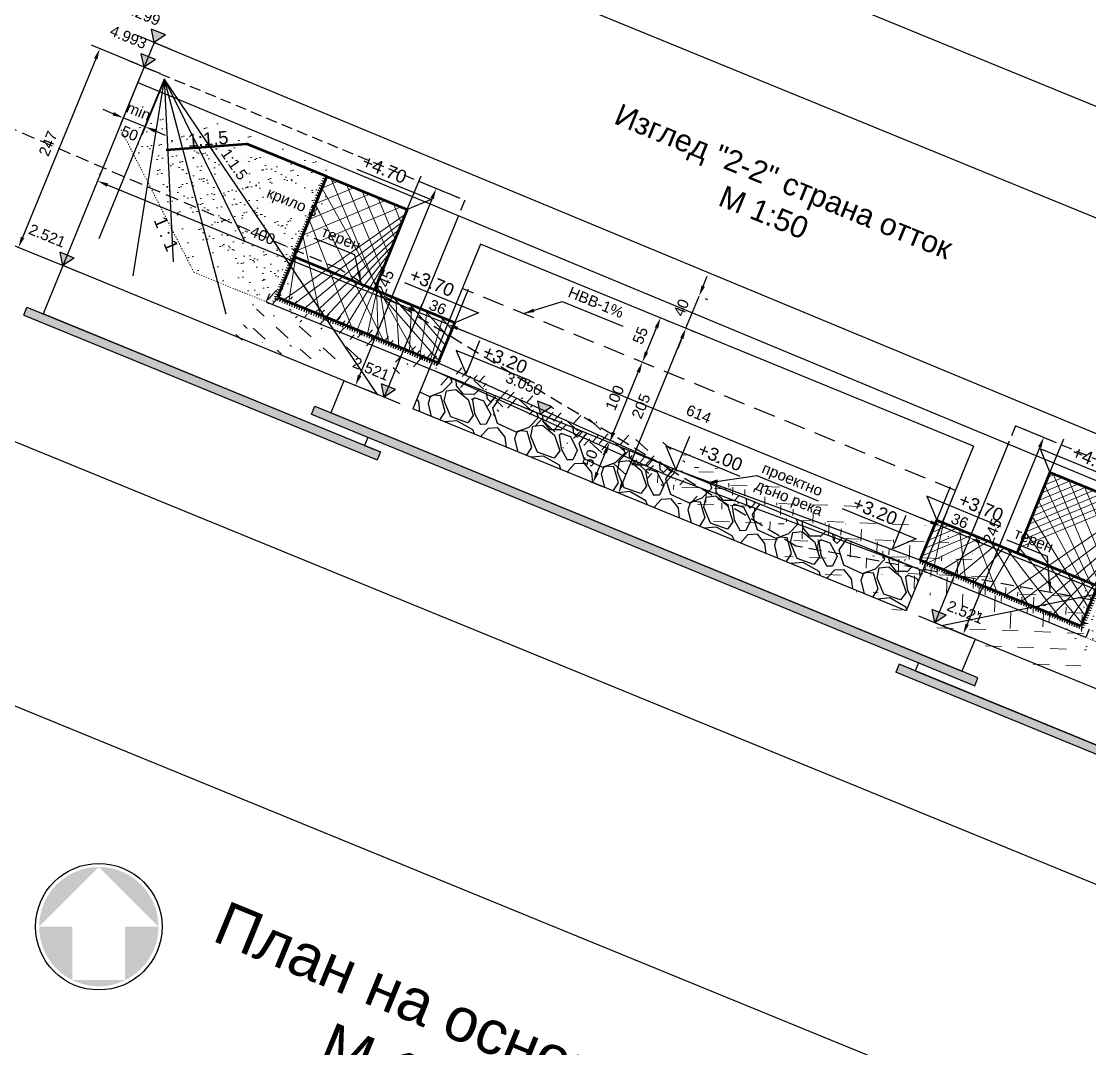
# Model space of a CAD drawing. Header units: centimetres. Extents: x 8495135 to 959133560, y 4530079 to 463453963.
# Drawn here: x 959127016 to 959128246, y 463413578 to 463414762 of the extents above; entities that cross this region are included whole.
import ezdxf
from ezdxf.enums import TextEntityAlignment as Align

# ---------------------------------------------------------------- set-up
doc = ezdxf.new("R2010")
doc.units = ezdxf.units.CM
doc.header["$LTSCALE"] = 0.1
for name, pattern in [('ACAD_ISO03W100', [30, 12, -18]), ('DASHED', [0.75, 0.5, -0.25]), ('HIDDEN', [9.524999999999999, 6.35, -3.175])]:
    doc.linetypes.add(name, pattern=pattern)
for name, color, linetype in [('br_dimension', 1, 'Continuous'), ('br_hatch', 9, 'Continuous'), ('br_hatch_dark', 8, 'Continuous'), ('br_view_yellow', 2, 'Continuous'), ('Kustendilska voda', 12, 'Continuous'), ('os - mostove', 255, 'Continuous'), ('Text7', 7, 'Continuous'), ('Z-Z039-G-GridOS', 7, 'Continuous'), ('Коти7', 7, 'Continuous')]:
    doc.layers.add(name, color=color, linetype=linetype)
for name, color, linetype, lineweight in [('br_text', 2, 'Continuous', 35), ('hatch7', 7, 'Continuous', 15), ('Геотекстил7', 1, 'ACAD_ISO03W100', 53), ('Текст7', 7, 'Continuous', 25), ('Терен1', 96, 'Continuous', 53)]:
    doc.layers.add(name, color=color, linetype=linetype, lineweight=lineweight)
doc.layers.add('Габион-разрез7', color=7, linetype='Continuous', lineweight=53, true_color=0xaaaaaa)
doc.layers.add('Трий Помощен 1', color=2, linetype='Continuous', lineweight=25, plot=False)
doc.styles.add('1-10 cm', font='arial.ttf', dxfattribs={"height": 2.5})
doc.styles.add('MM 1 to 100', font='arial.ttf', dxfattribs={"height": 25})
doc.styles.add('MM 1 to 150', font='arial.ttf', dxfattribs={"height": 37.5})
doc.styles.add('MM_ARIAL', font='arial.ttf')
doc.styles.get("Standard").update_dxf_attribs({"font": 'arial.ttf'})
doc.dimstyles.new('MM DIM 1 to 50', dxfattribs={"dimscale": 5, "dimtxt": 2.5, "dimasz": 2.5, "dimexe": 2.1, "dimexo": 1.5, "dimgap": 1.5, "dimtad": 1, "dimdec": 0, "dimdsep": 46, "dimtxsty": 'MM_ARIAL', "dimcen": 3, "dimclrd": 1, "dimclre": 1, "dimclrt": 7, "dimaunit": 2, "dimadec": 1, "dimazin": 0, "dimtp": 100, "dimtm": 3, "dimtfac": 1, "dimtdec": 0, "dimtix": 1, "dimtmove": 2, "dimatfit": 3, "dimfxl": 0, "dimtolj": 1, "dimtzin": 0, "dimarcsym": 0})

# ---------------------------------------------------------------- blocks, each defined once
blk = doc.blocks.new('north')
at = {"layer": 'Z-Z039-G-GridOS'}
h = blk.add_hatch(color=256, dxfattribs=at)
edge = h.paths.add_edge_path()
edge.add_line((-10.98569560005984, -0.3319567204575899), (0.0009780891411104164, 10.6547169687432))
edge.add_arc((0.0009780891411105552, -0.3319567204577938), 10.98667368919352, 90, 179.9999999999989)
edge = h.paths.add_edge_path()
edge.add_line((0.0009780891411122206, 10.6547169687432), (10.98765177833463, -0.3319567204577947))
edge.add_arc((0.0009780891411105552, -0.3319567204577938), 10.98667368919352, 0, 90)
edge = h.paths.add_edge_path()
edge.add_line((10.98765177833463, -0.3319567204577938), (4.853328419443752, -0.3319567204576115))
edge.add_line((4.853328419443754, -0.3319567204576115), (4.853328419443804, -10.18901992532909))
edge.add_arc((0.0009780891411105552, -0.3319567204577938), 10.98667368919352, 296.2097043804536, 360)
edge = h.paths.add_edge_path()
edge.add_line((4.853328419443804, -10.18901992532909), (-4.851372241161876, -10.18901992532883))
edge.add_arc((0.0009780891411105552, -0.3319567204577938), 10.98667368919352, 243.7902956195444, 296.2097043804536)
edge = h.paths.add_edge_path()
edge.add_line((-4.851372241161876, -10.18901992532883), (-4.851372241161688, -0.3319567204577325))
edge.add_line((-4.851372241161688, -0.3319567204577308), (-10.98569560005984, -0.3319567204575899))
edge.add_arc((0.0009780891411105552, -0.3319567204577938), 10.98667368919352, 179.9999999999989, 243.7902956195452)
blk.add_circle((0.0009780891411105552, -0.3319567204577938), 11.66657147554312, dxfattribs=at)
blk = doc.blocks.new('*D1171')
at = {"layer": 'br_hatch', "color": 1, "lineweight": -2, "transparency": 16777216}
for p, q in [((959127689.7646589, 463414277.8150728), (959127702.9051667, 463414272.4347425)), ((959127678.9788421, 463414241.7096555), (959127688.4517033, 463414264.845448)), ((959127670.8189366, 463414231.5434878), (959127683.9594444, 463414226.1631575))]:
    blk.add_line(p, q, dxfattribs=at)
at = {"layer": 'br_hatch', "color": 1, "transparency": 16777216}
for points in [[(959127686.5237205, 463414265.6348531), (959127690.3796859, 463414264.0560429), (959127693.1881338, 463414276.4133442)], [(959127677.0508593, 463414242.4990606), (959127680.9068248, 463414240.9202504), (959127674.2424115, 463414230.1417592)]]:
    blk.add_solid(points, dxfattribs=at)
at = {"layer": 'br_hatch', "color": 7, "transparency": 16777216, "insert": (959127670.8682795, 463414258.5377036), "char_height": 12.5, "attachment_point": 5, "rotation": 67.7335426849769, "style": 'MM_ARIAL'}
blk.add_mtext('\\A1;50', dxfattribs=at)
blk = doc.blocks.new('*D1172')
at = {"layer": 'br_hatch', "color": 1, "lineweight": -2, "transparency": 16777216}
for p, q in [((959127738.020317, 463414366.1146569), (959127740.7966123, 463414364.9779135)), ((959127697.9245648, 463414287.9812406), (959127726.3431487, 463414357.3886189)), ((959127689.7646593, 463414277.815073), (959127702.9051672, 463414272.4347426))]:
    blk.add_line(p, q, dxfattribs=at)
at = {"layer": 'br_hatch', "color": 1, "transparency": 16777216}
for points in [[(959127724.4151659, 463414358.1780241), (959127728.2711315, 463414356.5992138), (959127731.0795794, 463414368.9565152)], [(959127695.996582, 463414288.7706458), (959127699.8525476, 463414287.1918355), (959127693.1881343, 463414276.4133443)]]:
    blk.add_solid(points, dxfattribs=at)
at = {"layer": 'br_hatch', "color": 7, "transparency": 16777216, "insert": (959127699.2868636, 463414327.9450817), "char_height": 12.5, "attachment_point": 5, "rotation": 67.7335426849769, "style": 'MM_ARIAL'}
blk.add_mtext('\\A1;100', dxfattribs=at)
blk = doc.blocks.new('*D1173')
at = {"layer": 'br_hatch', "color": 1, "lineweight": -2, "transparency": 16777216}
for p, q in [((959127787.3696023, 463414405.5566194), (959127790.9838803, 463414404.0767672)), ((959127708.2500331, 463414229.7246792), (959127776.5304167, 463414396.4874725)), ((959127709.6163578, 463414215.6580334), (959127713.2306354, 463414214.1781813))]:
    blk.add_line(p, q, dxfattribs=at)
at = {"layer": 'br_hatch', "color": 1, "transparency": 16777216}
for points in [[(959127774.6024342, 463414397.2768777), (959127778.4583995, 463414395.6980674), (959127781.2668474, 463414408.0553689)], [(959127706.3220503, 463414230.5140844), (959127710.178016, 463414228.9352741), (959127703.5136025, 463414218.156783)]]:
    blk.add_solid(points, dxfattribs=at)
at = {"layer": 'br_hatch', "color": 7, "transparency": 16777216, "insert": (959127729.5432318, 463414318.3662278), "char_height": 12.5, "attachment_point": 5, "rotation": 67.7335426849769, "style": 'MM_ARIAL'}
blk.add_mtext('\\A1;205', dxfattribs=at)
blk = doc.blocks.new('*D1169')
at = {"layer": 'br_hatch', "color": 1, "lineweight": -2, "transparency": 16777216}
for p, q in [((959128081.718533, 463414196.7225232), (959128070.9115733, 463414170.3284313)), ((959128063.3222789, 463414184.781895), (959128051.7543826, 463414189.5183258)), ((959128108.0347346, 463414166.4745513), (959128074.8901751, 463414180.0454642)), ((959128114.8630927, 463414183.1516106), (959128104.0561328, 463414156.7575184)), ((959128119.6026309, 463414161.7381206), (959128131.1705271, 463414157.0016897))]:
    blk.add_line(p, q, dxfattribs=at)
at = {"layer": 'br_hatch', "color": 1, "transparency": 16777216}
for points in [[(959128064.1116841, 463414186.7098777), (959128062.5328737, 463414182.8539122), (959128074.8901751, 463414180.0454642)], [(959128120.392036, 463414163.6661032), (959128118.8132257, 463414159.8101377), (959128108.0347346, 463414166.4745513)]]:
    blk.add_solid(points, dxfattribs=at)
at = {"layer": 'br_hatch', "color": 7, "transparency": 16777216, "insert": (959128096.7242224, 463414186.1109462), "char_height": 12.5, "attachment_point": 5, "rotation": 337.73354177729203, "style": 'MM_ARIAL'}
blk.add_mtext('\\A1;36', dxfattribs=at)
blk = doc.blocks.new('*D1174')
at = {"layer": 'br_hatch', "color": 1, "lineweight": -2, "transparency": 16777216}
for p, q in [((959127509.5395577, 463414419.6304337), (959127510.6763012, 463414422.4067292)), ((959128063.3222791, 463414184.7818949), (959127518.2655956, 463414407.9532657)), ((959128077.1516668, 463414185.5687578), (959128078.8687773, 463414189.7624969))]:
    blk.add_line(p, q, dxfattribs=at)
at = {"layer": 'br_hatch', "color": 1, "transparency": 16777216}
for points in [[(959127519.0550008, 463414409.8812484), (959127517.4761904, 463414406.0252829), (959127506.6976993, 463414412.6896964)], [(959128064.1116843, 463414186.7098776), (959128062.532874, 463414182.8539121), (959128074.8901753, 463414180.0454642)]]:
    blk.add_solid(points, dxfattribs=at)
at = {"layer": 'br_hatch', "color": 7, "transparency": 16777216, "insert": (959127796.0540894, 463414309.2145733), "char_height": 12.5, "attachment_point": 5, "rotation": 337.73354177729203, "style": 'MM_ARIAL'}
blk.add_mtext('\\A1;614', dxfattribs=at)
blk = doc.blocks.new('*D1175')
at = {"layer": 'br_hatch', "color": 1, "lineweight": -2, "transparency": 16777216}
for p, q in [((959127461.9852419, 463414430.9970403), (959127450.4173458, 463414435.733471)), ((959127506.6976991, 463414412.689696), (959127473.5531383, 463414426.2606094)), ((959127475.5187526, 463414431.0612753), (959127477.5317401, 463414435.9776422)), ((959127509.5395577, 463414419.6304337), (959127510.676301, 463414422.4067287)), ((959127518.2655954, 463414407.9532652), (959127529.8334916, 463414403.2168344))]:
    blk.add_line(p, q, dxfattribs=at)
at = {"layer": 'br_hatch', "color": 1, "transparency": 16777216}
for points in [[(959127462.7746471, 463414432.925023), (959127461.1958368, 463414429.0690576), (959127473.5531383, 463414426.2606094)], [(959127519.0550005, 463414409.8812479), (959127517.4761903, 463414406.0252825), (959127506.6976991, 463414412.689696)]]:
    blk.add_solid(points, dxfattribs=at)
at = {"layer": 'br_hatch', "color": 7, "transparency": 16777216, "insert": (959127495.3871862, 463414432.3260912), "char_height": 12.5, "attachment_point": 5, "rotation": 337.73354177729203, "style": 'MM_ARIAL'}
blk.add_mtext('\\A1;36', dxfattribs=at)
blk = doc.blocks.new('*U226')
at = {"ltscale": 0.5}
blk.add_hatch(color=256, dxfattribs=at).paths.add_polyline_path([(-26.25, 39), (0, 0), (26.25, 39)])
for p, q in [((-26.25, 39), (26.25, 39)), ((-26.25, 39), (0, 0)), ((0, 0), (26.25, 39)), ((-60, 0), (0, 0)), ((0, 0), (60, 0))]:
    blk.add_line(p, q, dxfattribs=at)
at = {"color": 7, "ltscale": 0.5, "style": '1-10 cm'}
blk.add_attdef('1', text='', height=37.5, dxfattribs=at).set_placement((-90.43757259670926, 56.74446253502462), align=Align.CENTER)
blk = doc.blocks.new('*D1176')
at = {"layer": 'br_dimension', "color": 1, "lineweight": -2, "transparency": 16777216}
for p, q in [((959127150.3341191, 463414711.9704767), (959127096.4027741, 463414734.0524583)), ((959127101.3833764, 463414718.5059604), (959127017.1191876, 463414512.7055426)), ((959127056.4829865, 463414483.080977), (959127002.665724, 463414505.116248))]:
    blk.add_line(p, q, dxfattribs=at)
at = {"layer": 'br_dimension', "color": 1, "transparency": 16777216}
for points in [[(959127099.4553936, 463414719.2953655), (959127103.311359, 463414717.7165552), (959127106.119807, 463414730.0738567)], [(959127015.1912048, 463414513.4949477), (959127019.0471703, 463414511.9161375), (959127012.382757, 463414501.1376463)]]:
    blk.add_solid(points, dxfattribs=at)
at = {"layer": 'br_dimension', "color": 7, "transparency": 16777216, "insert": (959127046.5029236, 463414620.8255177), "char_height": 12.5, "attachment_point": 5, "rotation": 67.73354268439493, "style": 'MM_ARIAL'}
blk.add_mtext('\\A1;247', dxfattribs=at)
blk = doc.blocks.new('*U1158')
at = {"ltscale": 0.5}
blk.add_hatch(color=256, dxfattribs=at).paths.add_polyline_path([(-26.25, 39), (0, 0), (26.25, 39)])
for p, q in [((-26.25, 39), (26.25, 39)), ((-26.25, 39), (0, 0)), ((0, 0), (26.25, 39)), ((-60, 0), (0, 0)), ((0, 0), (60, 0))]:
    blk.add_line(p, q, dxfattribs=at)
at = {"color": 7, "ltscale": 0.5, "style": '1-10 cm'}
blk.add_attdef('1', text='', height=37.5, dxfattribs=at).set_placement((83.03547369066433, 56.74436915613933), align=Align.CENTER)
blk = doc.blocks.new('*U1157')
at = {"ltscale": 0.5}
blk.add_hatch(color=256, dxfattribs=at).paths.add_polyline_path([(-26.25, 39), (0, 0), (26.25, 39)])
for p, q in [((-26.25, 39), (26.25, 39)), ((-26.25, 39), (0, 0)), ((0, 0), (26.25, 39)), ((-60, 0), (0, 0)), ((0, 0), (60, 0))]:
    blk.add_line(p, q, dxfattribs=at)
at = {"color": 7, "ltscale": 0.5, "style": '1-10 cm'}
blk.add_attdef('1', text='', height=37.5, dxfattribs=at).set_placement((89.31431965716095, 56.74436583185943), align=Align.CENTER)
blk = doc.blocks.new('*D1178')
at = {"layer": 'br_dimension', "color": 1, "lineweight": -2, "transparency": 16777216}
for p, q in [((959127154.1980004, 463414701.9392789), (959127129.1584976, 463414640.7847126)), ((959127179.3622636, 463414691.635868), (959127154.3227606, 463414630.4813015)), ((959127121.5692031, 463414655.2381762), (959127110.001307, 463414659.974607)), ((959127158.3013625, 463414640.1983343), (959127133.1370995, 463414650.5017454)), ((959127169.8692586, 463414635.4619035), (959127181.437155, 463414630.7254727))]:
    blk.add_line(p, q, dxfattribs=at)
at = {"layer": 'br_dimension', "color": 1, "transparency": 16777216}
for points in [[(959127122.3586084, 463414657.166159), (959127120.779798, 463414653.3101935), (959127133.1370995, 463414650.5017454)], [(959127170.6586639, 463414637.3898863), (959127169.0798535, 463414633.5339208), (959127158.3013625, 463414640.1983343)]]:
    blk.add_solid(points, dxfattribs=at)
at = {"layer": 'br_dimension', "color": 7, "transparency": 16777216, "char_height": 12.5, "attachment_point": 5, "rotation": 337.73354177729203, "style": 'MM_ARIAL'}
for s, insert in [('\\A1;min', (959127150.9293048, 463414658.0747256)), ('\\A1;50', (959127140.4590788, 463414632.5030467))]:
    blk.add_mtext(s, dxfattribs=dict(at, insert=insert))
blk = doc.blocks.new('*U1160')
at = {"ltscale": 0.5}
blk.add_hatch(color=256, dxfattribs=at).paths.add_polyline_path([(-26.25, 39), (0, 0), (26.25, 39)])
for p, q in [((-26.25, 39), (26.25, 39)), ((-26.25, 39), (0, 0)), ((0, 0), (26.25, 39)), ((-60, 0), (0, 0)), ((0, 0), (60, 0))]:
    blk.add_line(p, q, dxfattribs=at)
at = {"color": 7, "ltscale": 0.5, "style": '1-10 cm'}
blk.add_attdef('1', text='', height=37.5, dxfattribs=at).set_placement((-83.28515451400096, 54.78304360112051), align=Align.CENTER)
blk = doc.blocks.new('*U1164')
at = {"ltscale": 0.5}
blk.add_hatch(color=256, dxfattribs=at).paths.add_polyline_path([(-26.25, 39), (0, 0), (26.25, 39)])
for p, q in [((-26.25, 39), (26.25, 39)), ((-26.25, 39), (0, 0)), ((0, 0), (26.25, 39)), ((-60, 0), (0, 0)), ((0, 0), (60, 0))]:
    blk.add_line(p, q, dxfattribs=at)
at = {"color": 7, "ltscale": 0.5, "style": '1-10 cm'}
blk.add_attdef('1', text='', height=37.5, dxfattribs=at).set_placement((79.0610073480718, 54.7829563685755), align=Align.CENTER)
blk = doc.blocks.new('*D1170')
at = {"layer": 'br_dimension', "color": 1, "lineweight": -2, "transparency": 16777216}
for p, q in [((959127519.5759048, 463414558.4564862), (959127483.8340199, 463414573.0908634)), ((959127488.8146222, 463414557.5443653), (959127405.3672469, 463414353.7388699)), ((959127426.6556683, 463414331.5151981), (959127390.9137833, 463414346.1495753))]:
    blk.add_line(p, q, dxfattribs=at)
at = {"layer": 'br_dimension', "color": 1, "transparency": 16777216}
for points in [[(959127486.8866394, 463414558.3337705), (959127490.742605, 463414556.7549602), (959127493.5510528, 463414569.1122617)], [(959127403.439264, 463414354.5282751), (959127407.2952294, 463414352.9494648), (959127400.6308162, 463414342.1709735)]]:
    blk.add_solid(points, dxfattribs=at)
at = {"layer": 'br_dimension', "color": 7, "transparency": 16777216, "insert": (959127434.2439413, 463414460.9017695), "char_height": 12.5, "attachment_point": 5, "rotation": 67.73354268439493, "style": 'MM_ARIAL'}
blk.add_mtext('\\A1;245', dxfattribs=at)
blk = doc.blocks.new('*D1180')
at = {"layer": 'br_dimension', "color": 1, "lineweight": -2, "transparency": 16777216}
for p, q in [((959128167.9285675, 463414292.9612871), (959128203.2238045, 463414278.5097882)), ((959128188.7703409, 463414270.9204935), (959128105.3333795, 463414067.1404325)), ((959128075.0549034, 463414066.0306284), (959128110.3139818, 463414051.5939345))]:
    blk.add_line(p, q, dxfattribs=at)
at = {"layer": 'br_dimension', "color": 1, "transparency": 16777216}
for points in [[(959128186.8423581, 463414271.7098987), (959128190.6983236, 463414270.1310884), (959128193.5067716, 463414282.4883899)], [(959128103.4053967, 463414067.9298376), (959128107.2613622, 463414066.3510274), (959128100.5969489, 463414055.5725362)]]:
    blk.add_solid(points, dxfattribs=at)
at = {"layer": 'br_dimension', "color": 7, "transparency": 16777216, "insert": (959128134.204867, 463414174.2906149), "char_height": 12.5, "attachment_point": 5, "rotation": 67.73354268439493, "style": 'MM_ARIAL'}
blk.add_mtext('\\A1;245', dxfattribs=at)
blk = doc.blocks.new('*D1182')
at = {"layer": 'br_hatch', "color": 1, "lineweight": -2, "transparency": 16777216}
for p, q in [((959127758.936394, 463414417.1984868), (959127761.7126899, 463414416.0617432)), ((959127735.81601, 463414380.5244112), (959127747.2592263, 463414408.4724486)), ((959127738.0203166, 463414366.1146566), (959127740.7966123, 463414364.9779131))]:
    blk.add_line(p, q, dxfattribs=at)
at = {"layer": 'br_hatch', "color": 1, "transparency": 16777216}
for points in [[(959127745.3312435, 463414409.2618537), (959127749.1872089, 463414407.6830435), (959127751.995657, 463414420.040345)], [(959127733.8880272, 463414381.3138163), (959127737.7439926, 463414379.7350061), (959127731.0795794, 463414368.9565148)]]:
    blk.add_solid(points, dxfattribs=at)
at = {"layer": 'br_hatch', "color": 7, "transparency": 16777216, "insert": (959127728.7142973, 463414399.7488892), "char_height": 12.5, "attachment_point": 5, "rotation": 67.7335426849769, "style": 'MM_ARIAL'}
blk.add_mtext('\\A1;55', dxfattribs=at)
blk = doc.blocks.new('*D1183')
at = {"layer": 'br_hatch', "color": 1, "lineweight": -2, "transparency": 16777216}
for p, q in [((959127801.1598554, 463414456.6405332), (959127805.8962859, 463414468.2084295)), ((959127781.2668469, 463414408.0553689), (959127796.4234247, 463414445.0726368)), ((959127803.3641622, 463414442.2307785), (959127806.1404576, 463414441.0940351)), ((959127787.3696024, 463414405.5566192), (959127790.9838798, 463414404.0767671)), ((959127776.5304163, 463414396.4874725), (959127771.7939856, 463414384.9195763))]:
    blk.add_line(p, q, dxfattribs=at)
at = {"layer": 'br_hatch', "color": 1, "transparency": 16777216}
for points in [[(959127799.2318726, 463414457.4299383), (959127803.0878382, 463414455.851128), (959127796.4234247, 463414445.0726368)], [(959127774.6024334, 463414397.2768776), (959127778.458399, 463414395.6980674), (959127781.2668469, 463414408.0553689)]]:
    blk.add_solid(points, dxfattribs=at)
at = {"layer": 'br_hatch', "color": 7, "transparency": 16777216, "insert": (959127775.9981427, 463414431.8241547), "char_height": 12.5, "attachment_point": 5, "rotation": 67.7335426849769, "style": 'MM_ARIAL'}
blk.add_mtext('\\A1;40', dxfattribs=at)
blk = doc.blocks.new('*D1278')
at = {"layer": 'br_hatch', "color": 1, "lineweight": -2, "transparency": 16777216}
for p, q in [((959127106.2223147, 463414584.7671267), (959127107.359058, 463414587.5434219)), ((959127461.9852417, 463414430.9970402), (959127114.9483526, 463414573.0899584)), ((959127476.3949963, 463414433.2013474), (959127477.5317396, 463414435.9776425))]:
    blk.add_line(p, q, dxfattribs=at)
at = {"layer": 'br_hatch', "color": 1, "transparency": 16777216}
for points in [[(959127115.7377577, 463414575.0179411), (959127114.1589475, 463414571.1619756), (959127103.3804563, 463414577.826389)], [(959127462.7746468, 463414432.9250229), (959127461.1958365, 463414429.0690574), (959127473.5531379, 463414426.2606096)]]:
    blk.add_solid(points, dxfattribs=at)
at = {"layer": 'br_hatch', "color": 7, "transparency": 16777216, "insert": (959127293.726949, 463414514.8904924), "char_height": 12.5, "attachment_point": 5, "rotation": 337.73354268439573, "style": 'MM_ARIAL'}
blk.add_mtext('\\A1;400', dxfattribs=at)
blk = doc.blocks.new('*D1279')
at = {"layer": 'br_hatch', "color": 1, "lineweight": -2, "transparency": 16777216}
for p, q in [((959128105.1928763, 463414159.5338134), (959128104.0561329, 463414156.7575182)), ((959128119.6026311, 463414161.7381205), (959128466.6395209, 463414019.645202)), ((959128479.5902557, 463414018.2861109), (959128482.1860187, 463414024.6258042))]:
    blk.add_line(p, q, dxfattribs=at)
at = {"layer": 'br_hatch', "color": 1, "transparency": 16777216}
for points in [[(959128120.3920362, 463414163.6661032), (959128118.8132259, 463414159.8101377), (959128108.0347347, 463414166.4745511)], [(959128467.428926, 463414021.5731847), (959128465.8501157, 463414017.7172192), (959128478.207417, 463414014.9087715)]]:
    blk.add_solid(points, dxfattribs=at)
at = {"layer": 'br_hatch', "color": 7, "transparency": 16777216, "insert": (959128298.3812277, 463414103.5386544), "char_height": 12.5, "attachment_point": 5, "rotation": 337.73354268439573, "style": 'MM_ARIAL'}
blk.add_mtext('\\A1;400', dxfattribs=at)
blk = doc.blocks.new('kota_norm1')
at = {"lineweight": 30}
blk.add_lwpolyline([(71.33122446000198, 21), (-21, 21), (0, 0), (0, 42)], dxfattribs=at)
at = {"ltscale": 10, "flags": 8}
blk.add_attdef('КОТА', (1.684680474081688, 25.42388914662888), '', height=15, dxfattribs=at)
blk = doc.blocks.new('cs2')
at = {"layer": 'hatch7', "transparency": 33554526}
h = blk.add_hatch(dxfattribs=at)
h.set_pattern_fill('AR-SAND', color=256, scale=10)
h.set_pattern_definition([(142.5, (45626.65338377829, 194.2838348476544), (0.6299335810960816, 19.26823769013158), [0, -15.2, 0, -17, 0, -16.25]), (172.5, (45626.65338377829, 194.2838348476544), (-17.69776705267727, 28.2214606522974), [0, -8.2, 0, -13.7, 0, -5.25]), (212.5, (45638.95338377829, 194.2838348476544), (-31.14141861751495, 0.05659053536964942), [0, -4.999999999999997, 0, -17.99999999999999, 0, -23.49999999999999]), (222.5, (45638.95338377829, 194.2838348476544), (-30.06126604572294, 8.776755649342494), [0, -2.5, 0, -11.8, 0, -13.5])])
h.paths.add_polyline_path([(-740.0473138025764, 120.2168053280075), (-599.999999999995, 0.1694915254229272), (-502.5, 0.1694915254229272), (-502.5, 160.1694915254229), (-599.9999999999986, 160.1694915254229), (-682.9690408785914, 118.6849710861279)])
at = {"layer": 'hatch7', "transparency": 33554480}
h = blk.add_hatch(dxfattribs=at)
h.set_pattern_fill('ANSI37', color=256, scale=100)
h.set_pattern_definition([(135, (45626.65338377829, 194.2838348476544), (8.838834764831843, 8.838834764831844), []), (45.00000000000001, (45626.65338377829, 194.2838348476544), (8.838834764831844, -8.838834764831843), [])])
h.paths.add_polyline_path([(-500, 160.1694915254229), (-400, 160.1694915254229), (-400, 60.16949152542293), (-300, 60.16949152542293), (-300, 10.16949152542293), (-500, 10.16949152542293), (-500, 60.16949152542293)])
h = blk.add_hatch(dxfattribs=at)
h.set_pattern_fill('ANSI37', color=256, scale=100)
h.set_pattern_definition([(45, (-45626.65338377829, 194.2838348476544), (-8.838834764831843, 8.838834764831844), []), (135, (-45626.65338377829, 194.2838348476544), (-8.838834764831844, -8.838834764831843), [])])
h.paths.add_polyline_path([(500, 160.1694915254229), (400, 160.1694915254229), (400, 60.16949152542293), (300, 60.16949152542293), (300, 10.16949152542293), (500, 10.16949152542293), (500, 60.16949152542293)])
at = {"layer": 'hatch7', "transparency": 33554526}
h = blk.add_hatch(dxfattribs=at)
h.set_pattern_fill('AR-SAND', color=256, scale=10)
h.set_pattern_definition([(37.50000000000001, (-45626.65338377829, 194.2838348476544), (-0.6299335810960816, 19.26823769013158), [0, -15.2, 0, -17, 0, -16.25]), (7.499999999999999, (-45626.65338377829, 194.2838348476544), (17.69776705267727, 28.2214606522974), [0, -8.2, 0, -13.7, 0, -5.25]), (327.5, (-45638.95338377829, 194.2838348476544), (31.14141861751495, 0.05659053536964942), [0, -5, 0, -18, 0, -23.5]), (317.5, (-45638.95338377829, 194.2838348476544), (30.06126604572294, 8.776755649342494), [0, -2.5, 0, -11.8, 0, -13.5])])
h.paths.add_polyline_path([(502.5, 0.1694915254192892), (599.999999999995, 0.1694915254229272), (766.5087798582563, 146.678271383691), (637.2599611072851, 141.5395109717792), (599.9999999999986, 160.1694915254229), (502.5, 160.1694915254229)])
at = {"layer": 'hatch7', "transparency": 33554508}
h = blk.add_hatch(dxfattribs=at)
h.set_pattern_fill('EARTH', color=256, scale=75, angle=20)
h.set_pattern_definition([(160, (45626.65338377829, 274.2838348476544), (-11.20635895237949, 24.03211432709207), [18.74999999999997, -18.74999999999997]), (160, (45629.05821291106, 280.8910485875567), (-11.20635895237949, 24.03211432709207), [18.74999999999997, -18.74999999999997]), (160, (45631.46304204382, 287.4982623274554), (-11.20635895237949, 24.03211432709207), [18.74999999999997, -18.74999999999997]), (70, (45630.06224717476, 290.5022766183429), (24.03211432709207, 11.20635895237949), [18.74999999999997, -18.74999999999997]), (70, (45623.45503343486, 292.9071057511028), (24.03211432709207, 11.20635895237949), [18.74999999999997, -18.74999999999997]), (70, (45616.84781969496, 295.3119348838591), (24.03211432709207, 11.20635895237949), [18.74999999999997, -18.74999999999997])])
h.paths.add_polyline_path([(0, -2.501435956466594), (0, -10.00574382586274), (-300.1694428629053, 0.1694915254229272), (-510, 0.1694915254229272), (-510, 10.16949152542293), (-502.5, 10.16949152542293), (-502.5, 7.669491525422927), (-300.0423607157281, 7.669491525422927)])
h = blk.add_hatch(dxfattribs=at)
h.set_pattern_fill('EARTH', color=256, scale=75, angle=20)
h.set_pattern_definition([(20, (-45626.65338377829, 274.2838348476544), (11.20635895237949, 24.03211432709207), [18.75, -18.75]), (20, (-45629.05821291106, 280.8910485875567), (11.20635895237949, 24.03211432709207), [18.75, -18.75]), (20, (-45631.46304204382, 287.4982623274554), (11.20635895237949, 24.03211432709207), [18.75, -18.75]), (110, (-45630.06224717476, 290.5022766183429), (-24.03211432709207, 11.20635895237949), [18.75, -18.75]), (110, (-45623.45503343486, 292.9071057511028), (-24.03211432709207, 11.20635895237949), [18.75, -18.75]), (110, (-45616.84781969496, 295.3119348838591), (-24.03211432709207, 11.20635895237949), [18.75, -18.75])])
h.paths.add_polyline_path([(0, -2.501435956466594), (0, -10.00574382586274), (300.1694428629053, 0.1694915254229272), (510, 0.1694915254229272), (510, 10.16949152542293), (502.5, 10.16949152542293), (502.5, 7.669491525422927), (300.0423607157281, 7.669491525422927)])
at = {"layer": 'Габион-разрез7'}
for points in [[(-400, 60.16949152542293), (-500, 60.16949152542293), (-500, 160.1694915254229), (-400, 160.1694915254229)], [(400, 60.16949152542293), (500, 60.16949152542293), (500, 160.1694915254229), (400, 160.1694915254229)], [(-500, 10.16949152542293), (-300, 10.16949152542293), (-300, 60.16949152542293), (-500, 60.16949152542293)], [(500, 10.16949152542293), (300, 10.16949152542293), (300, 60.16949152542293), (500, 60.16949152542293)]]:
    blk.add_lwpolyline(points, close=True, dxfattribs=at)
at = {"layer": 'Геотекстил7'}
for points in [[(-502.5, 160.1694915254229), (-502.5, 7.669491525422927), (-300.0423607157281, 7.669491525422927), (-300, 7.668055568959971)], [(502.5, 160.1694915254229), (502.5, 7.669491525422927), (300.0423607157281, 7.669491525422927), (300, 7.668055568959971)]]:
    blk.add_lwpolyline(points, dxfattribs=at)
at = {"layer": 'Терен1'}
for p in [(-682.9690408785914, 118.6849710861279), (-500, 160.1694915254229)]:
    blk.add_line(p, (-600, 160.1694915254229), dxfattribs=at)
at = {"layer": 'Терен1', "linetype": 'ACAD_ISO03W100', "lineweight": 13}
for points in [[(500.0000000000018, 0.1694915254229272), (599.9999999999964, 0.1694915254229272), (766.5087798582563, 146.678271383691)], [(-500.0000000000018, 0.1694915254229272), (-599.9999999999964, 0.1694915254229272), (-740.047313802575, 120.2168053280075)]]:
    blk.add_lwpolyline(points, dxfattribs=at)
at = {"layer": 'Трий Помощен 1'}
for points in [[(-500, 160.1694915254229), (-500, 10.16949152542293), (-300, 10.16949152542293), (0, 0)], [(500, 160.1694915254229), (500, 10.16949152542293), (300, 10.16949152542293), (0, 0)], [(-510, 10.16949152542293), (-510, 0.1694915254229272), (-300.1694428629053, 0.1694915254229272), (0, -10.00574382586274)], [(510, 10.16949152542293), (510, 0.1694915254229272), (300.1694428629053, 0.1694915254229272), (0, -10.00574382586274)]]:
    blk.add_lwpolyline(points, dxfattribs=at)
at = {"layer": 'Коти7'}
ref = blk.add_blockref('kota_norm1', (-400, 160.1694915254229), dxfattribs=dict(at, xscale=-1))
ref.add_attrib('КОТА', '+4.70', (-468.3702193553736, 185.5933806720604), dxfattribs={"layer": '0', "ltscale": 10, "height": 14.99999999999999, "flags": 8})
ref = blk.add_blockref('kota_norm1', (400, 160.1694915254229), dxfattribs=at)
ref.add_attrib('КОТА', '+4.70', (415.1846804740635, 185.5933806720604), dxfattribs={"layer": '0', "ltscale": 10, "height": 14.99999999999999, "flags": 8})
ref = blk.add_blockref('kota_norm1', (-300, 60.16949152542293), dxfattribs=dict(at, xscale=-1))
ref.add_attrib('КОТА', '+3.70', (-368.3702193553736, 85.59338067206045), dxfattribs={"layer": '0', "ltscale": 10, "height": 14.99999999999999, "flags": 8})
ref = blk.add_blockref('kota_norm1', (300, 60.16949152542293), dxfattribs=at)
ref.add_attrib('КОТА', '+3.70', (315.1846804740635, 85.59338067206045), dxfattribs={"layer": '0', "ltscale": 10, "height": 14.99999999999999, "flags": 8})
ref = blk.add_blockref('kota_norm1', (-265.3496530763514, 10.16949152542293), dxfattribs=at)
ref.add_attrib('КОТА', '+3.20', (-256.850511483598, 35.59338067206045), dxfattribs={"layer": '0', "ltscale": 10, "height": 14.99999999999999, "flags": 8})
ref = blk.add_blockref('kota_norm1', (265.3496530763514, 10.16949152542293), dxfattribs=dict(at, xscale=-1))
ref.add_attrib('КОТА', '+3.20', (203.6649726022879, 35.59338067206045), dxfattribs={"layer": '0', "ltscale": 10, "height": 14.99999999999999, "flags": 8})
ref = blk.add_blockref('kota_norm1', (0, 0), dxfattribs=at)
ref.add_attrib('КОТА', '+3.00', (15.1846804740635, 25.42388914663752), dxfattribs={"layer": '0', "ltscale": 10, "height": 14.99999999999999, "flags": 8})
at = {"layer": 'Text7'}
blk.add_text('1:1,5', height=15, rotation=26.99999999978375, dxfattribs=at).set_placement((-637.7725490948224, 137.871735157707), align=Align.BOTTOM_CENTER)
at = {"layer": 'Текст7'}
blk.add_text('1 : 1', height=15, rotation=315.0000000000048, dxfattribs=at).set_placement((-654.8627539830077, 20.59410016982656), align=Align.BOTTOM_CENTER)

msp = doc.modelspace()

# ---------------------------------------------------------------- hatches: boundary and pattern name
at = {"layer": 'br_hatch'}
h = msp.add_hatch(color=256, dxfattribs=at)
h.dxf.hatch_style = 1
h.paths.add_polyline_path([(959127022.1802224, 463414432.2915062), (959127018.3910779, 463414423.0371896), (959127425.5810251, 463414256.3148228), (959127429.3701698, 463414265.5691398), (959127094.1816196, 463414402.8108112)])
h = msp.add_hatch(dxfattribs=at)
h.set_pattern_fill('GRAVEL', color=256, scale=3, angle=112.7335426849769, style=0)
h.set_pattern_definition([(340.7463301849769, (949450240.9793575, 462487254.9254014), (868.0990935372782, -297.2166950219442), [10.25164319999999, -1014.91450918695]), (297.7032836849768, (949450250.657622, 462487251.5449045), (-423.6464543980764, 813.9149105870131), [17.5921416, -1741.62146680572]), (245.2439897849769, (949450258.8360792, 462487235.969408), (478.6100305072762, 1026.720837763476), [12.4044456, -1228.041683823]), (20.00723168497685, (949450287.8905269, 462487215.9219371), (-1435.05069335133, -518.6636169154195), [16.02013559999999, -1585.993122772139]), (45.56719686497691, (949450302.9438356, 462487221.4030452), (-696.1261541236142, -704.7671512953666), [15.709011, -1555.194232360319]), (110.0072316849769, (949450313.9412937, 462487232.6204252), (518.6636169154195, -1435.05069335133), [16.0201356, -1585.99312277214]), (150.4277831549769, (949450308.4601856, 462487247.6737339), (1085.615216840338, -619.1703812074436), [21.1858098, -2097.393459427411]), (184.9888710549769, (949450290.0341742, 462487258.1293502), (-1752.294181353795, -155.8769450354621), [20.00158559999999, -1980.15769805715]), (234.1631083049769, (949450270.1083552, 462487256.3899668), (-678.06476041247, -945.0548664954827), [16.07438999999998, -1591.366370961359]), (287.969900984977, (949450260.6971146, 462487243.3586534), (-253.6389104271459, 802.5291166788013), [18.35139839999999, -899.2181084999996]), (335.1309804849769, (949450266.3588365, 462487225.9024676), (1126.448202394592, -519.4430164339403), [23.73233759999998, -2349.503175365307]), (251.5476175149769, (949450259.4406109, 462487285.7937824), (-215.5507238645378, -668.6443639494279), [8.100136199999996, -801.9169747303199]), (284.2027770849769, (949450256.8767738, 462487278.1100652), (-242.2531147637661, 972.5366565777547), [15.4104594, -1525.6391699112]), (337.7335426849769, (949450260.6578065, 462487263.1706144), (70.28017518423383, 29.44718961249948), [10.7762802, -96.98679325284]), (315.9321331949769, (949450254.2854888, 462487254.7173394), (-287.7962984103062, 292.5064967160445), [5.803239599999999, -574.5186710668199]), (44.53495217497694, (949450258.4551973, 462487250.6811429), (-181.393335929122, -158.62174403437), [8.206968599999989, -402.1425896999997]), (143.6972992149769, (949450264.3053272, 462487256.4370688), (-228.9019192003891, 151.9461463360784), [13.3295898, -430.9889445873]), (274.2985938649769, (949450253.5630331, 462487264.328848), (11.38579595032984, 170.0075399815329), [9.638614199999989, -231.3269435048398]), (129.1230830189769, (949450275.5345672, 462487209.9186412), (-505.3124216776571, 614.4601830047831), [13.50264, -1336.76480017617]), (183.0797186249769, (949450267.0145363, 462487220.3939115), (890.8706854781404, 42.79838497102031), [11.3279682, -1121.466470346]), (45.93213319497683, (949450239.5069981, 462487258.4394101), (-292.5064967162534, -287.7962984105214), [11.606403, -568.7155076668199]), (96.34400235497678, (949450247.5793911, 462487266.7788272), (83.63137062762888, -791.1433206738873), [13.50264, -1336.7648001762]), (92.17749746497677, (949450319.1082759, 462487228.1758988), (6.675597694021747, -410.2952551461281), [13.021056, -638.0320293931801]), (47.50868328497696, (949450318.6135361, 462487241.1875582), (-625.845978598595, -675.3199619971973), [10.9101636, -1080.1078014216]), (179.5349521749769, (949450309.4927013, 462487288.5894014), (-410.2952551457163, -6.675597719802823), [11.606403, -568.7155076668199]), (130.0875673249768, (949450297.8866454, 462487288.6836054), (663.9341657507534, -795.8535189020661), [12.77348219999999, -1264.571279405999]), (182.1774974649769, (949450323.9218242, 462487254.1521156), (410.2952551461764, 6.675597691171447), [6.510527999999999, -644.5425573931801]), (214.0434751589769, (949450311.2595327, 462487284.372591), (-251.6735111244177, -188.0689336342294), [3.885438, -384.65984893578]), (278.6972992169769, (949450308.0399959, 462487282.1974297), (-18.06139365326101, 240.2877151651633), [15.709011, -298.47163767207]), (298.7425486449769, (949450310.415425, 462487266.6690352), (-364.7520713444158, 673.3545622106385), [14.55801, -1441.24094590011]), (56.42361021497689, (949450270.630543, 462487259.0873159), (-111.1131607469875, -129.1745544169431), [10.9897164, -263.7532907904]), (105.8907692749769, (949450276.7083889, 462487268.2433926), (-360.0418731096194, 1253.657357337999), [19.18670279999999, -1899.480271950929]), (173.6789385849769, (949450271.4549967, 462487286.6968521), (609.7499847383997, -74.99037345902255), [7.845247199999997, -776.6817695432995]), (202.7335426849769, (949450263.6574215, 462487287.5606138), (-40.83298557173048, -99.72736479672389), [4.572, -71.62799999999999]), (232.9899798449769, (949450308.8959634, 462487264.380016), (374.1724678736518, 487.2510279982262), [10.58600879999999, -1048.018223195999]), (160.7463301849769, (949450302.5236458, 462487255.926741), (-868.0990935362198, 297.2166950249747), [20.5032864, -1004.66286598695]), (112.7335426849769, (949450283.1671165, 462487262.6877346), (-99.72736479672389, 40.83298557173048), [19.812, -56.388]), (78.03838918497685, (949450275.5108473, 462487280.9605802), (197.4893296727503, 908.9320792366148), [12.04828679999998, -1192.779501724198]), (6.788146784976838, (949450278.0079284, 462487292.74725), (310.5678903485864, 47.50858327118813), [11.09487239999999, -543.6495011631592]), (320.3795180449769, (949450289.0250405, 462487294.0586495), (1262.298354407044, -1040.851432463478), [18.064353, -1788.37393268814]), (288.1596214249768, (949450302.9397695, 462487282.5390036), (312.5332897782309, -943.089467007412), [19.1108838, -1891.9753936872])])
h.paths.add_polyline_path([(959128053.8791698, 463414128.7297887), (959128034.9334474, 463414082.4582033), (959127466.7409675, 463414315.1024265), (959127485.68669, 463414361.3740118)])
h = msp.add_hatch(color=256, dxfattribs=at)
h.dxf.hatch_style = 1
h.paths.add_polyline_path([(959128113.9125019, 463413996.0916962), (959128117.7016462, 463414005.3460132), (959127425.6610056, 463414288.699388), (959127353.6596085, 463414318.180083), (959127349.8704641, 463414308.9257665)])
h = msp.add_hatch(color=256, dxfattribs=at)
h.dxf.hatch_style = 1
h.paths.add_polyline_path([(959128434.024454, 463413854.2173218), (959128430.2353096, 463413844.9630052), (959128023.0453551, 463414011.6853534), (959128026.8344995, 463414020.9396707), (959128362.0230565, 463413883.6980165)])

# ---------------------------------------------------------------- linework, layer by layer
at = {"layer": 'br_dimension', "linetype": 'HIDDEN', "ltscale": 20}
for p, q in [((959127157.0913756, 463414709.0058361), (959127526.5062289, 463414555.5891936)), ((959127526.5062287, 463414555.5891935), (959127518.7491037, 463414536.6437837)), ((959128160.9878297, 463414295.8031452), (959128151.9317746, 463414273.6853281)), ((959128160.9878297, 463414295.8031452), (959128530.402683, 463414142.3865029))]:
    msp.add_line(p, q, dxfattribs=at)
at = {"layer": 'br_dimension'}
for p, q in [((959127018.3910779, 463414423.0371894), (959127022.1802223, 463414432.2915065)), ((959127022.1802223, 463414432.2915065), (959127022.1802223, 463414432.2915062)), ((959127018.3910779, 463414423.0371892), (959127425.5810287, 463414256.3148317)), ((959128053.8791697, 463414128.7297887), (959127485.6866897, 463414361.3740118)), ((959127349.8704638, 463414308.9257663), (959127353.6596085, 463414318.1800833)), ((959127353.6596085, 463414318.1800833), (959127353.6596084, 463414318.1800831)), ((959127349.870464, 463414308.9257663), (959128113.912504, 463413996.0916945)), ((959127410.861539, 463414273.1474377), (959127429.3701732, 463414265.5691487)), ((959127429.3701732, 463414265.5691487), (959127425.5810288, 463414256.3148316)), ((959128026.8345032, 463414020.9396794), (959128023.0453587, 463414011.6853622)), ((959128045.3431373, 463414013.3613905), (959128026.8345032, 463414020.9396794)), ((959128430.2353097, 463413844.9630049), (959128023.0453587, 463414011.6853623)), ((959128117.7016462, 463414005.3460132), (959128099.1930118, 463414012.9243023)), ((959128113.9125019, 463413996.0916961), (959128117.7016462, 463414005.3460132))]:
    msp.add_line(p, q, dxfattribs=at)
for points in [[(959127223.5788924, 463415777.4278727), (959129152.0482994, 463414987.8234984), (959128909.4477347, 463414395.314411), (959126980.9783276, 463415184.9187853)], [(959126943.6301928, 463415071.7968876), (959128857.8692611, 463414288.0190707), (959128588.4841976, 463413630.0935696), (959126674.2451292, 463414413.8713864)], [(959126390.8622578, 463414225.9090762), (959128791.8597299, 463413242.829905), (959128080.4464724, 463411505.3285086), (959125679.4490004, 463412488.4076799)]]:
    msp.add_lwpolyline(points, close=True, dxfattribs=at)
at = {"layer": 'br_hatch'}
for p, q in [((959127180.2220051, 463414694.9053258), (959127104.9599979, 463414511.091149)), ((959127180.417314, 463414695.4242761), (959127144.3039997, 463414468.310999)), ((959127426.017127, 463414331.7766466), (959127180.4173143, 463414695.4242761)), ((959127180.4173143, 463414695.4242761), (959127273.6267183, 463414507.1026943)), ((959127180.4173143, 463414695.4242761), (959127251.1267164, 463414424.5728493)), ((959127180.4173143, 463414695.4242761), (959127190.7017169, 463414484.7607831)), ((959128075.6572865, 463414065.7839845), (959128505.7654948, 463414152.7655662))]:
    msp.add_line(p, q, dxfattribs=at)
at = {"layer": 'br_hatch_dark', "linetype": 'DASHED', "ltscale": 300}
msp.add_lwpolyline([(959128535.1992236, 463414042.7384377), (959127907.7889154, 463414157.2091546), (959127382.4276574, 463414476.0516684), (959125724.3162947, 463415187.3762842)], dxfattribs=at)
at = {"layer": 'br_view_yellow'}
for p, q in [((959127168.6746185, 463414737.2958637), (959127040.6888573, 463414424.7132168)), ((959127168.6746185, 463414737.2958637), (959128540.6869961, 463414167.5041231)), ((959127149.728896, 463414691.0242785), (959128521.7412738, 463414121.2325378)), ((959127518.7491037, 463414536.6437837), (959127433.5964057, 463414328.6733396)), ((959127544.4942123, 463414505.0010124), (959127466.7409674, 463414315.1024265)), ((959128112.6866922, 463414272.3567894), (959127544.4942123, 463414505.0010124)), ((959127387.6052618, 463414347.5042365), (959127063.4237243, 463414480.2391186)), ((959127022.1802223, 463414432.2915062), (959127429.370173, 463414265.5691484)), ((959127410.8615389, 463414273.1474375), (959127040.6888564, 463414424.7132173)), ((959127387.3248206, 463414347.6190619), (959127372.1682427, 463414310.6017939)), ((959127387.3248204, 463414347.6190623), (959127372.1682423, 463414310.6017942)), ((959127433.5964057, 463414328.6733396), (959127387.3248206, 463414347.6190619)), ((959127353.6596084, 463414318.1800831), (959128099.1930135, 463414012.9243006)), ((959128034.9334474, 463414082.4582034), (959127466.7409674, 463414315.1024265)), ((959128099.1930141, 463414012.9243007), (959127372.1682427, 463414310.6017939)), ((959127414.6506834, 463414282.4017547), (959127410.861539, 463414273.1474377)), ((959128112.6866922, 463414272.3567894), (959128034.9334474, 463414082.4582036)), ((959128151.9317746, 463414273.6853281), (959128068.0780067, 463414068.8872913)), ((959128114.349592, 463414049.9415689), (959128068.0780067, 463414068.8872912)), ((959128114.349592, 463414049.9415689), (959128099.1930141, 463414012.9243007)), ((959128114.3495915, 463414049.9415688), (959128099.1930135, 463414012.9243006)), ((959128114.349592, 463414049.941569), (959128438.2506891, 463413917.3215119)), ((959128434.0244541, 463413854.2173218), (959128026.834503, 463414020.9396791)), ((959128049.1322819, 463414022.6157073), (959128045.3431374, 463414013.3613903)), ((959128045.3431374, 463414013.3613903), (959128415.51582, 463413861.7956108))]:
    msp.add_line(p, q, dxfattribs=at)
at = {"layer": 'Kustendilska voda', "color": 1, "linetype": 'DASHED', "ltscale": 500}
msp.add_line((959128091.7706145, 463414221.2729592), (959127523.5781345, 463414453.9171822), dxfattribs=at)

# ---------------------------------------------------------------- block references
at = {"layer": 'br_dimension', "ltscale": 0.5}
ref = msp.add_blockref('*U1158', (959127168.6746185, 463414737.2958637), dxfattribs=dict(at, xscale=-0.3333334997296819, yscale=0.333333499729682, zscale=0.333333499729682, rotation=337.7335116890827))
ref.add_attrib('1', '5.299', dxfattribs={"layer": '0', "color": 7, "ltscale": 0.5, "height": 12.50000625000002, "rotation": 337.7335113176825, "style": '1-10 cm'}).set_placement((959127152.4207985, 463414764.3898366), align=Align.CENTER)
ref = msp.add_blockref('*U1157', (959127157.0913754, 463414709.0058346), dxfattribs=dict(at, xscale=-0.3333334997296819, yscale=0.333333499729682, zscale=0.333333499729682, rotation=337.7335116890827))
ref.add_attrib('1', '4.993', dxfattribs={"layer": '0', "color": 7, "ltscale": 0.5, "height": 12.50000625000002, "rotation": 337.7335113176825, "style": '1-10 cm'}).set_placement((959127136.7149245, 463414737.7878043), align=Align.CENTER)
at = {"layer": 'br_dimension', "rotation": 337.7335426877877}
msp.add_blockref('cs2', (959127769.7829297, 463414245.0519001), dxfattribs=at)
at = {"layer": 'br_dimension', "ltscale": 0.5}
ref = msp.add_blockref('*U1157', (959127063.4237244, 463414480.2391185), dxfattribs=dict(at, xscale=-0.3333334997296819, yscale=0.333333499729682, zscale=0.333333499729682, rotation=337.7335116890827))
ref.add_attrib('1', '2.521', dxfattribs={"layer": '0', "color": 7, "ltscale": 0.5, "height": 12.50000625000002, "rotation": 337.7335113176825, "style": '1-10 cm'}).set_placement((959127043.1971986, 463414508.959702), align=Align.CENTER)
ref = msp.add_blockref('*U1164', (959127433.5964059, 463414328.6733396), dxfattribs=dict(at, xscale=-0.3333334997296819, yscale=0.333333499729682, zscale=0.333333499729682, rotation=337.7335116890827))
ref.add_attrib('1', '2.521', dxfattribs={"layer": '0', "color": 7, "ltscale": 0.5, "height": 12.50000625000001, "rotation": 337.7335113176825, "style": '1-10 cm'}).set_placement((959127416.2850585, 463414355.4938278), align=Align.CENTER)
at = {"layer": 'br_dimension', "ltscale": 0.5, "xscale": 0.3333334997296818, "yscale": 0.3333334997296818, "zscale": 0.3333334997296818, "rotation": 337.7335737260408}
msp.add_blockref('*U226', (959127613.3291657, 463414309.1261406), dxfattribs=at).add_auto_attribs({'1': '3.050'})
at = {"layer": 'br_dimension', "ltscale": 0.5}
ref = msp.add_blockref('*U1160', (959128068.0780067, 463414068.8872914), dxfattribs=dict(at, xscale=-0.3333334997296819, yscale=0.333333499729682, zscale=0.333333499729682, rotation=337.7335116890827))
ref.add_attrib('1', '2.521', dxfattribs={"layer": '0', "color": 7, "ltscale": 0.5, "height": 12.50000625000002, "rotation": 337.7335113176825, "style": '1-10 cm'}).set_placement((959128100.8467793, 463414075.2026668), align=Align.CENTER)
at = {"layer": 'os - mostove', "xscale": 6.2503125, "yscale": 6.2503125, "zscale": 6.2503125}
msp.add_blockref('north', (959127104.9390348, 463413720.7145048), dxfattribs=at)

# ---------------------------------------------------------------- texts
at = {"layer": 'br_text', "insert": (959127358.9497316, 463414547.7037079), "char_height": 12.500625, "width": 95.5067389253303, "attachment_point": 3, "rotation": 337.7335427112301, "style": 'MM 1 to 150'}
msp.add_mtext('крило 3', dxfattribs=at)
at = {"layer": 'br_view_yellow'}
for s, insert, char_height, width, attachment_point, rotation, style in [('\\pi193.1;Изглед "2-2" страна отток\\P\\pi339.95;М 1:50', (959127527.588448, 463414740.8318143), 25, 782.4206011961958, 1, 337.7335426849769, 'MM 1 to 150'), ('1:1.5', (959127277.2020831, 463414584.6193217), 12.49999999999999, 89.83628922237399, 3, 304.5686722077518, 'MM 1 to 100'), ('терен', (959127408.0144349, 463414508.4417101), 12.5, 89.83628922237402, 3, 337.73354271232967, 'MM 1 to 100'), ('HBB-1%', (959127649.1406708, 463414456.3330083), 12.49999999999999, 89.836289222374, 1, 337.7335427027937, 'MM 1 to 100'), ('проектно дъно река', (959127872.3228474, 463414253.6656971), 12.49999999999999, 89.836289222374, 1, 337.7335427027937, 'MM 1 to 100'), ('терен', (959128206.0114565, 463414160.962419), 12.5, 89.83628922237402, 3, 337.73354271232967, 'MM 1 to 100'), ('\\pi114.08;План на основите \\P\\pi279.37;M 1:100', (959127147.2762669, 463413792.6045336), 50.0025, 757.2726621019422, 1, 337.7335426900748, 'MM 1 to 150')]:
    msp.add_mtext(s, dxfattribs=dict(at, insert=insert, char_height=char_height, width=width, attachment_point=attachment_point, rotation=rotation, style=style))

# ---------------------------------------------------------------- dimensions: what is measured, and where the dimension line sits
at = {"layer": 'br_dimension'}
for base, p1, p2, picture, middle in [((959127012.382757, 463414501.1376461), (959127157.2748568, 463414709.1286183), (959127063.4237243, 463414480.2391186), '*D1176', (959127046.5029235, 463414620.8255177)), ((959127400.6308161, 463414342.1709734), (959127526.5166427, 463414555.6146277), (959127433.5964059, 463414328.6733396), '*D1170', (959127434.2439413, 463414460.9017695)), ((959128100.5969489, 463414055.5725362), (959128160.9878297, 463414295.8031452), (959128068.1141655, 463414068.8724866), '*D1180', (959128134.2048669, 463414174.290615))]:
    dim = msp.add_linear_dim(base=base, p1=p1, p2=p2, angle=67.73354809816567, dimstyle='MM DIM 1 to 50', dxfattribs=at)
    dim.commit()
    dim.dimension.update_dxf_attribs({"geometry": picture, "text_midpoint": middle})
dim = msp.add_linear_dim(base=(959127133.1370993, 463414650.5017455), p1=(959127182.2041221, 463414698.5766057), p2=(959127157.0398588, 463414708.8800167), angle=157.733541777292, text='min\\X50', dimstyle='MM DIM 1 to 50', dxfattribs=at)
dim.commit()
dim.dimension.update_dxf_attribs({"geometry": '*D1178', "text_midpoint": (959127145.7192309, 463414645.3500398)})
at = {"layer": 'br_hatch'}
for base, p1, p2, angle, picture, middle in [((959127103.3804563, 463414577.826389), (959127473.553138, 463414426.2606096), (959127103.3804562, 463414577.8263889), 337.7335426843957, '*D1278', (959127293.726949, 463414514.8904924)), ((959127796.4234247, 463414445.0726367), (959127780.4288645, 463414408.3984774), (959127796.4234245, 463414445.0726367), 67.73353545641895, '*D1183', (959127775.9981427, 463414431.8241547)), ((959127473.5531383, 463414426.2606094), (959127506.6976992, 463414412.689696), (959127472.676894, 463414424.1205375), 157.733541777292, '*D1175', (959127495.3871862, 463414432.3260912)), ((959127506.6976994, 463414412.6896964), (959128074.3098084, 463414178.6280199), (959127506.6976992, 463414412.689696), 157.733541777292, '*D1174', (959127796.0540894, 463414309.2145733)), ((959127751.9956568, 463414420.0403448), (959127731.0795789, 463414368.9565148), (959127751.9956564, 463414420.040345), 67.73353545641895, '*D1182', (959127728.7142973, 463414399.7488892)), ((959127781.2668474, 463414408.0553688), (959127702.6756201, 463414218.4998915), (959127780.4288645, 463414408.3984776), 67.73353545641895, '*D1173', (959127729.5432318, 463414318.3662278)), ((959127731.0795794, 463414368.9565151), (959127682.8239214, 463414280.6569312), (959127731.0795791, 463414368.9565151), 67.73353545641895, '*D1172', (959127699.2868636, 463414327.9450817)), ((959127693.188134, 463414276.413344), (959127663.8781989, 463414234.3853461), (959127682.8239212, 463414280.656931), 67.73353545641895, '*D1171', (959127670.8682795, 463414258.5377036)), ((959128074.8901751, 463414180.0454642), (959128117.704951, 463414190.0923483), (959128084.5603914, 463414203.6632608), 157.733541777292, '*D1169', (959128096.7242224, 463414186.1109462)), ((959128478.207417, 463414014.9087715), (959128108.0347347, 463414166.4745512), (959128476.7483974, 463414011.3453732), 337.7335426843957, '*D1279', (959128298.3812277, 463414103.5386544))]:
    dim = msp.add_linear_dim(base=base, p1=p1, p2=p2, angle=angle, dimstyle='MM DIM 1 to 50', dxfattribs=at)
    dim.commit()
    dim.dimension.update_dxf_attribs({"geometry": picture, "text_midpoint": middle})

# ---------------------------------------------------------------- leaders
at = {"layer": 'br_dimension', "color": 1}
for points in [[(959127406.9203765, 463414461.1870015), (959127399.9342858, 463414492.4867468), (959127353.3048714, 463414511.578981)], [(959127594.245597, 463414424.9826621), (959127638.716053, 463414438.8928578), (959127708.5581596, 463414410.2962763)], [(959127805.5714902, 463414230.1105342), (959127862.7672877, 463414238.3480675), (959127933.5589523, 463414209.3626928)], [(959128200.8372328, 463414103.7426264), (959128197.9313073, 463414145.0074556), (959128151.3018931, 463414164.0996897)]]:
    msp.add_leader(points, dimstyle='MM DIM 1 to 50', dxfattribs=at)

doc.saveas('drawing.dxf')
